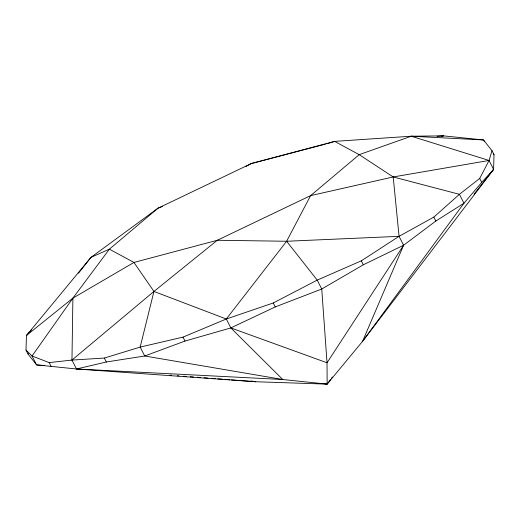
<?xml version="1.0" encoding="UTF-8"?>
<svg xmlns="http://www.w3.org/2000/svg" width="520" height="520" viewBox="0 0 520 520"><rect width="100%" height="100%" fill="white"/><g stroke="black" fill="none" stroke-linecap="round" stroke-linejoin="round"><path stroke-width="0.78" d="M330.48 379.594L327.145 384.131L282.769 379.516L76.499 368.986L71.962 360.074L72.898 298.129L109.395 249.158L157.995 208.195L251.297 163.547L334.633 141.375L411.249 136.214L443.579 135.87L483.509 139.952L491.991 150.703L494 154.648L493.603 169.383L362.583 341.328L327.145 384.131L255.736 381.745L76.499 368.986L36.569 364.904L28.009 354.003L26 350.058L26.468 335.472L90.948 257.381L157.995 208.195L162.474 206.486M491.991 150.703L489.067 160.472L393.198 176.956L310.596 195.624L217.302 240.266L153.946 291.447L140.173 347.087L144.716 355.992L282.769 379.516L230.834 327.918L226.291 319.007L153.946 291.447L133.959 262.444L109.395 249.158L90.948 257.381L78.507 273.182M28.009 354.003L28.197 353.399M330.941 142.636L334.633 141.375L359.197 154.661L393.198 176.956L459.413 194.317L463.957 203.229L435.838 221.039L403.604 245.239L362.583 341.328L463.957 203.229L481.722 182.364L493.603 169.383L489.067 160.472L411.249 136.214L359.197 154.661L310.596 195.624L286.618 241.261L226.291 319.007L183.001 337.123L140.173 347.087L104.325 358.059L71.962 360.074L49.192 362.603L32.032 355.999L26 350.058M226.291 319.007L273.247 302.985L317.207 280.118L361.329 260.832L399.068 236.333L433.829 217.094L459.413 194.317L479.713 178.425L489.067 160.472M393.198 176.956L399.068 236.333L403.604 245.239L327.028 362.778L327.145 384.131L324.779 383.552M399.068 236.333L286.618 241.261L217.302 240.266L133.959 262.444L72.898 298.129L32.032 355.999L36.569 364.904L44.655 365.528M331.435 378.293L332.384 377M474.026 194.181L493.603 169.383M29.419 332.189L26.468 335.472L72.898 298.129M30.16 331.37L31.636 329.726M71.962 360.074L153.946 291.447M403.604 245.239L363.337 264.778L321.744 289.029L275.262 306.923L230.834 327.918L185.01 341.068L144.716 355.992L106.334 361.998L76.499 368.986M245.635 166.654L251.297 163.547L325.514 144.118M327.08 143.709L330.2 142.89M441.707 136.298L443.579 135.87L437.099 136.273M411.249 136.214L483.509 139.952L484.204 141.323M170.008 375.154L171.626 375.284M177.287 375.719L178.906 375.843M183.755 376.214L186.186 376.402M190.229 376.714L193.459 376.961M197.503 377.273L200.739 377.52M203.977 377.767L208.019 378.079M211.256 378.326L215.3 378.638M217.724 378.826L222.573 379.197M224.192 379.321L229.853 379.756M231.472 379.88L255.736 381.745L250.933 380.946M230.834 327.918L327.028 362.778L321.744 289.029L317.207 280.118L286.618 241.261M493.253 153.927L494 154.648M479.713 178.425L481.722 182.364M433.829 217.094L435.838 221.039M361.329 260.832L363.337 264.778M273.247 302.985L275.262 306.923M183.001 337.123L185.01 341.068M104.325 358.059L106.334 361.998M49.192 362.603L51.2 366.541"/></g></svg>
